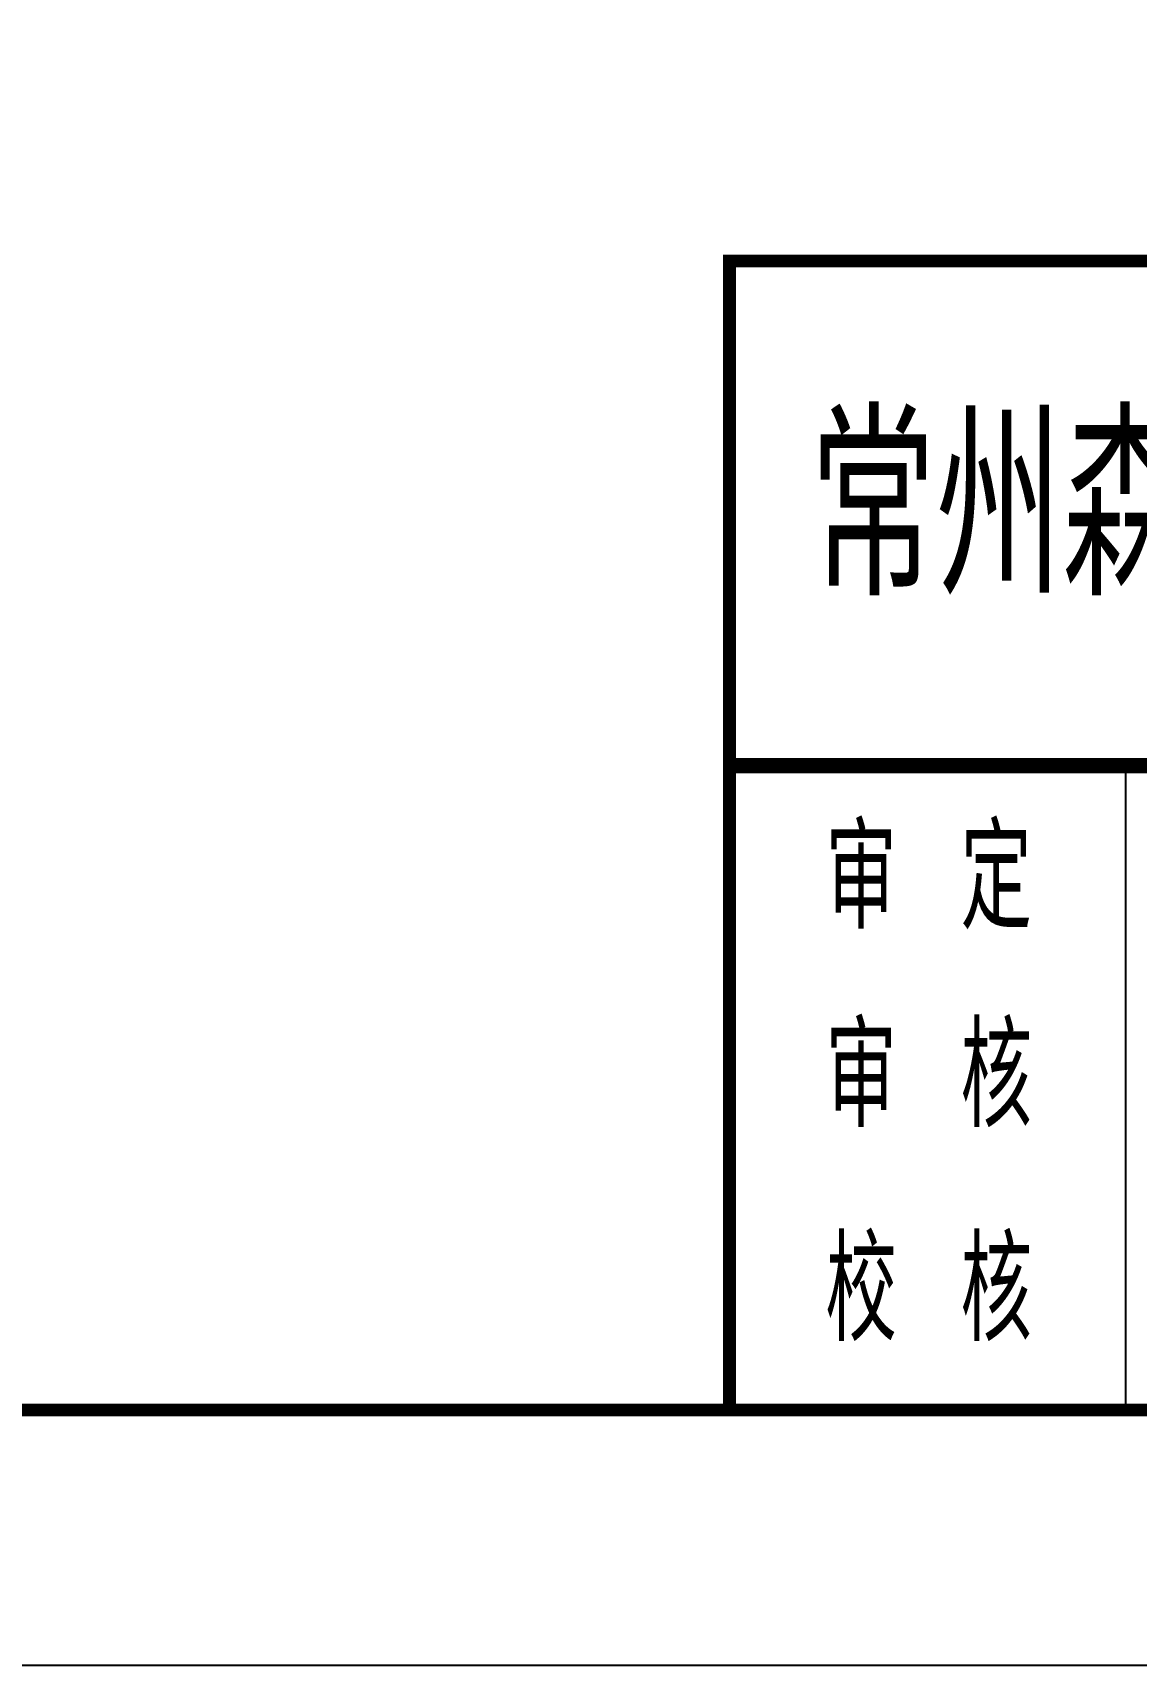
# Model space of a CAD drawing. Extents: x -803796 to -501762, y -1479216 to -846035.
# Drawn here: x -535429 to -528944, y -1336296 to -1326704 of the extents above; entities that cross this region are included whole.
import ezdxf

# ---------------------------------------------------------------- set-up
doc = ezdxf.new("R2010")
doc.units = 0
doc.header["$LTSCALE"] = 1500
doc.layers.get('0').update_dxf_attribs({"linetype": 'CONTINUOUS'})
doc.layers.add('BORDER', color=7, linetype='CONTINUOUS')
doc.layers.add('TEXT', color=7, linetype='CONTINUOUS')
doc.styles.add('HZ1', font='TXT', dxfattribs={"bigfont": 'hztxt'})
doc.styles.add('ME', font='')
doc.styles.get('ME').set_extended_font_data('SimSun')

# ---------------------------------------------------------------- blocks, each defined once
blk = doc.blocks.new('A$C5A080358')
at = {"color": 3}
blk.add_line((-12512.2, 1749.4, -3.1), (-12512.2, 5534.6, -3.1), dxfattribs=at)
at = {"color": 3, "elevation": -3.1}
for points, const_width in [([(-14841.2, 1749.4), (13231.2, 1749.4), (13231.2, 8499.4), (-14841.2, 8499.4), (-14841.2, 1749.4)], 75), ([(-3599.1, 5534.6), (-14841.2, 5534.6)], 90), ([(-3599.1, 4259.6), (-14841.2, 4259.6)], 0.15), ([(-3599.1, 3059.6), (-14841.2, 3059.6)], 0.15)]:
    blk.add_lwpolyline(points, dxfattribs=dict(at, const_width=const_width))
at = {"color": 0}
for s, height, style, width, p in [('常州森禾钢结构设计有限公司', 906.633, 'ME', 0.6, (-14369.4, 6634.8, -3.1)), ('审 定', 600, 'HZ1', 0.7, (-14278.2, 4575.6, -3.1)), ('审 核', 600, 'HZ1', 0.7, (-14278.2, 3411.2, -3.1)), ('校 核', 600, 'HZ1', 0.7, (-14278.2, 2154.9, -3.1))]:
    blk.add_text(s, height=height, dxfattribs=dict(at, style=style, width=width)).set_placement(p)

msp = doc.modelspace()

# ---------------------------------------------------------------- linework, layer by layer
at = {"layer": 'BORDER', "elevation": -3.1}
msp.add_lwpolyline([(-590861.8, -1336296), (-590861.8, -1273296), (-501761.8, -1273296), (-501761.8, -1336296)], close=True, dxfattribs=at)
at = {"layer": 'BORDER', "const_width": 75, "elevation": -3.1}
msp.add_lwpolyline([(-587111.8, -1334796), (-587111.8, -1274796), (-503261.8, -1274796), (-503261.8, -1334796)], close=True, dxfattribs=at)

# ---------------------------------------------------------------- block references
at = {"layer": 'TEXT'}
msp.add_blockref('A$C5A080358', (-516493, -1336545.4), dxfattribs=at)

doc.saveas('drawing.dxf')
